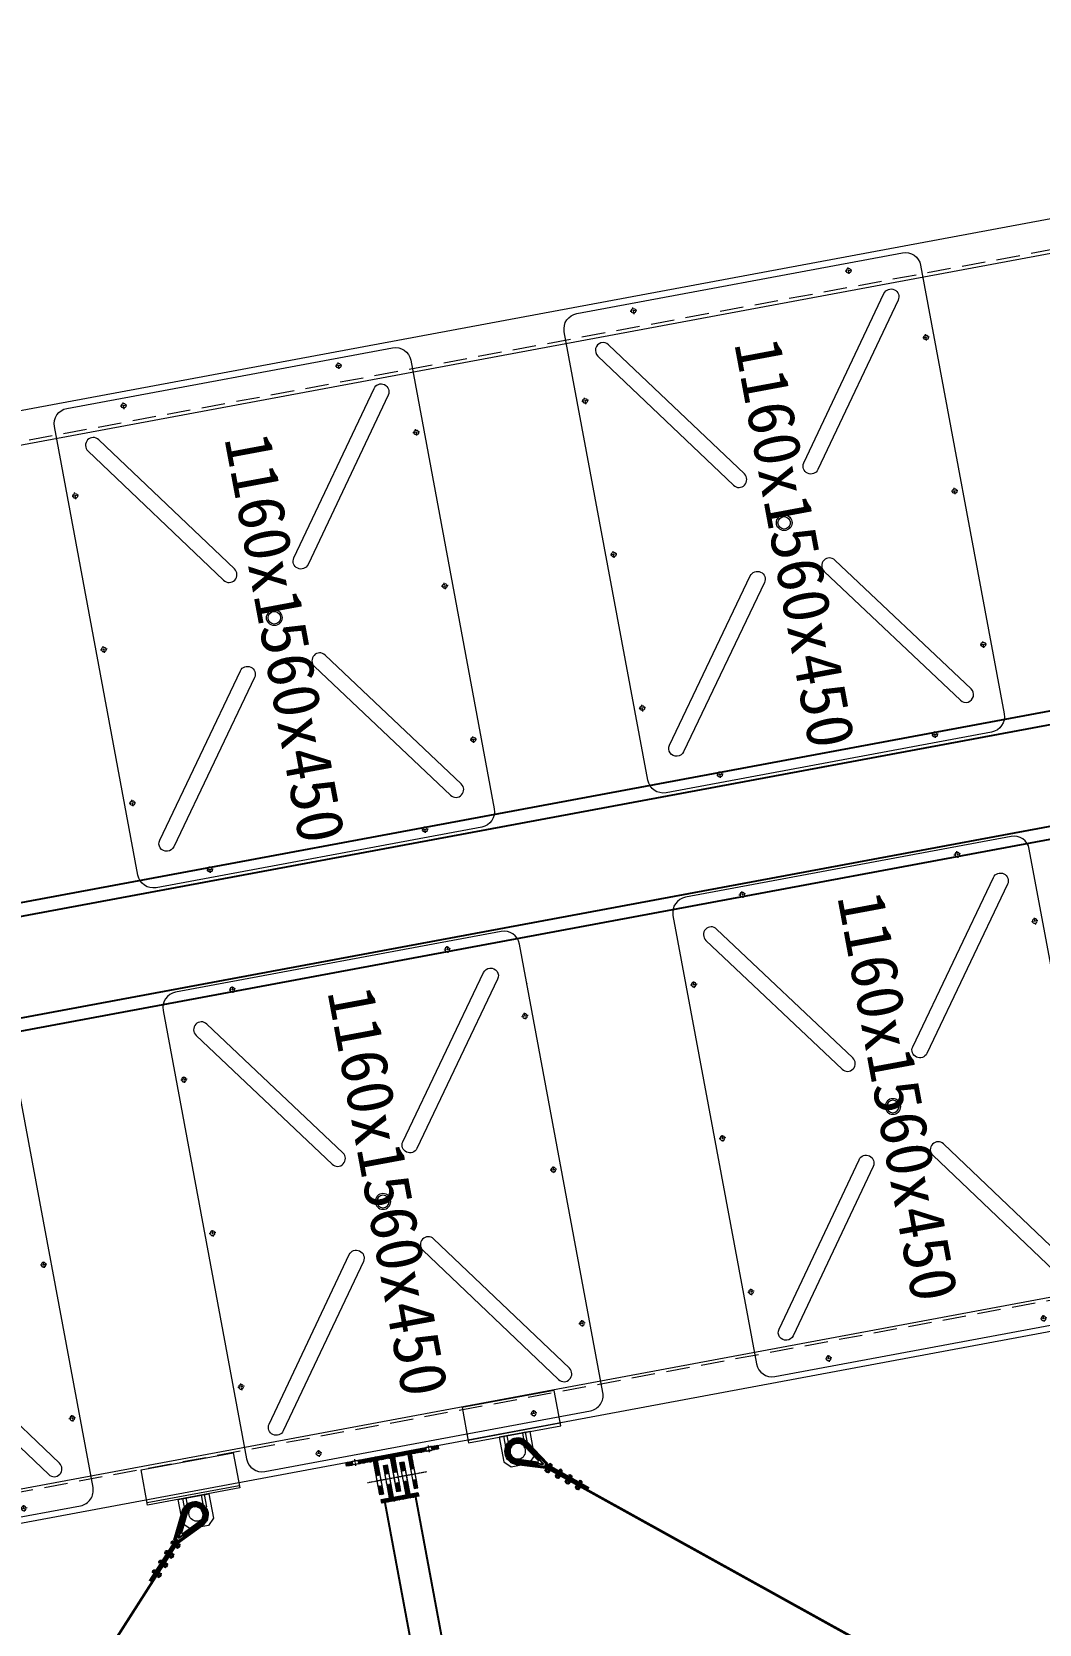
# Model space of a CAD drawing. Header units: millimetres. Extents: x 11827 to 862553, y 15071 to 134256.
# Drawn here: x 545160 to 548384, y 81002 to 86097 of the extents above; entities that cross this region are included whole.
import ezdxf

# ---------------------------------------------------------------- set-up
doc = ezdxf.new("R2010")
doc.units = ezdxf.units.MM
for name, pattern in [('CENTER', [2, 1.25, -0.25, 0.25, -0.25]), ('DASHED2', [9.525, 6.35, -3.175]), ('HIDDEN', [0.375, 0.25, -0.125])]:
    doc.linetypes.add(name, pattern=pattern)
doc.layers.add('HR-dimension', color=9, linetype='Continuous')
doc.layers.add('卡槽', color=242, linetype='Continuous')
for name, color, linetype, lineweight in [('扣板', 7, 'Continuous', 9), ('文字标注', 220, 'Continuous', 18), ('文本', 3, 'Continuous', 13), ('浮箱', 160, 'Continuous', 20), ('结构', 52, 'Continuous', 18), ('虚线', 8, 'Continuous', 0), ('铝主梁', 3, 'Continuous', 9)]:
    doc.layers.add(name, color=color, linetype=linetype, lineweight=lineweight)
doc.styles.add('Arial', font='')
doc.styles.add('HZTXT', font='txtw.shx', dxfattribs={"width": 0.8, "bigfont": 'hztxtw.shx'})
doc.styles.get('Arial').set_extended_font_data('STXihei')
doc.dimstyles.new('DIM-300', dxfattribs={"dimscale": 300, "dimtxt": 3, "dimasz": 1, "dimexe": 1, "dimexo": 1, "dimgap": 1, "dimtad": 1, "dimdec": 0, "dimdsep": 46, "dimtxsty": 'HZTXT', "dimblk": 'ARCHTICK', "dimcen": 0, "dimdle": 1, "dimclrd": 9, "dimclre": 9, "dimclrt": 2, "dimadec": 1, "dimazin": 0, "dimtfac": 1, "dimtdec": 0, "dimtix": 1, "dimtmove": 2, "dimatfit": 3, "dimldrblk": 'ARCHTICK', "dimfxl": 10, "dimtolj": 1, "dimtzin": 0, "dimarcsym": 1})

# ---------------------------------------------------------------- blocks, each defined once
blk = doc.blocks.new('*U570')
at = {"layer": '浮箱', "color": 5, "linetype": 'Continuous'}
for p, q in [((-729.9, 579.9), (730.1, 579.9)), ((-779.9, -530.1), (-779.9, 529.9)), ((780.1, 529.9), (780.1, -530.1)), ((730.1, -580.1), (-729.9, -580.1))]:
    blk.add_line(p, q, dxfattribs=at)
at = {"layer": '浮箱', "color": 1, "linetype": 'CENTER', "ltscale": 9.652}
for p, q in [((-499.9, 565.4), (-499.9, 544.5)), ((0.1, 565.4), (0.1, 544.5)), ((500.1, 565.4), (500.1, 544.5)), ((-489.5, 554.9), (-510.4, 554.9)), ((10.5, 554.9), (-10.4, 554.9)), ((510.5, 554.9), (489.6, 554.9)), ((-754.9, 360.4), (-754.9, 339.5)), ((755.1, 360.4), (755.1, 339.5)), ((-744.5, 349.9), (-765.4, 349.9)), ((765.5, 349.9), (744.6, 349.9)), ((-744.5, -350.1), (-765.4, -350.1)), ((-754.9, -339.6), (-754.9, -360.5)), ((765.5, -350.1), (744.6, -350.1)), ((755.1, -339.6), (755.1, -360.5)), ((-489.5, -555.1), (-510.4, -555.1)), ((-499.9, -544.6), (-499.9, -565.5)), ((10.5, -555.1), (-10.4, -555.1)), ((0.1, -544.6), (0.1, -565.5)), ((510.5, -555.1), (489.6, -555.1)), ((500.1, -544.6), (500.1, -565.5))]:
    blk.add_line(p, q, dxfattribs=at)
at = {"layer": '浮箱', "linetype": 'Continuous'}
for p, q in [((601, 580), (601, 579.9)), ((605.8, 579.9), (605.8, 580)), ((605.9, 579.9), (605.9, 580)), ((606.1, 579.9), (606.1, 580)), ((606.7, 580), (606.7, 579.9)), ((606.7, 580), (606.7, 579.9)), ((607.1, 580), (607.1, 579.9)), ((612.5, 579.9), (612.5, 580.1)), ((-779.9, 412.4), (-780.1, 412.4)), ((-780, 407), (-779.9, 407)), ((-780, 406.6), (-779.9, 406.6)), ((-780, 406.6), (-779.9, 406.6)), ((-779.9, 405.9), (-780, 405.9)), ((-779.9, 405.7), (-780, 405.7)), ((-779.9, 405.7), (-780, 405.7)), ((-780, 400.9), (-779.9, 400.9))]:
    blk.add_line(p, q, dxfattribs=at)
at = {"layer": '浮箱', "color": 5, "linetype": 'Continuous'}
for points in [[(-663, 448.2, -1), (-633.7, 488.7), (-147.4, 137.3, -0.999989), (-176.7, 96.8), (-663, 448.2)], [(661.6, 450.5, 1), (632.2, 490.9), (147.1, 137.8, 0.999989), (176.5, 97.4), (661.6, 450.5)], [(-663, -448.3, 1), (-633.7, -488.8), (-147.4, -137.5, 0.999989), (-176.7, -96.9), (-663, -448.3)], [(661.6, -450.6, -1), (632.2, -491), (147.1, -138, -0.999989), (176.5, -97.5), (661.6, -450.6)]]:
    blk.add_lwpolyline(points, format="xyb", dxfattribs=at)
blk.add_lwpolyline([(14.8, 20.2), (14.8, 20.2)], dxfattribs=at)
at = {"layer": '浮箱', "color": 9, "linetype": 'Continuous'}
for centre in [(-499.9, 554.9), (0.1, 554.9), (500.1, 554.9), (-754.9, 349.9), (755.1, 349.9), (-754.9, -350.1), (755.1, -350.1), (-499.9, -555.1), (0.1, -555.1), (500.1, -555.1)]:
    blk.add_circle(centre, 7.5, dxfattribs=at)
at = {"layer": '浮箱', "color": 5, "linetype": 'Continuous'}
for radius in [25, 20]:
    blk.add_circle((0.1, -0.1), radius, dxfattribs=at)
at = {"layer": '浮箱', "color": 5, "linetype": 'Continuous', "extrusion": (0, 0, -1)}
for centre, start, end in [((729.9, 529.9), 0, 90), ((-730.1, 529.9), 90, 180), ((729.9, -530.1), 270, 0), ((-730.1, -530.1), 180, 270)]:
    blk.add_arc(centre, 50, start, end, dxfattribs=at)
blk = doc.blocks.new('*U574')
at = {"color": 0, "linetype": 'ByBlock', "lineweight": -2, "transparency": 16777216}
blk.add_blockref('*U570', (0, 0), dxfattribs=at)
blk = doc.blocks.new('*U556')
at = {"layer": '浮箱', "color": 5, "linetype": 'Continuous'}
for p, q in [((-729.9, 579.9), (730.1, 579.9)), ((-779.9, -530.1), (-779.9, 529.9)), ((780.1, 529.9), (780.1, -530.1)), ((730.1, -580.1), (-729.9, -580.1))]:
    blk.add_line(p, q, dxfattribs=at)
at = {"layer": '浮箱', "color": 1, "linetype": 'CENTER', "ltscale": 9.652}
for p, q in [((-499.9, 565.4), (-499.9, 544.5)), ((0.1, 565.4), (0.1, 544.5)), ((500.1, 565.4), (500.1, 544.5)), ((-489.5, 554.9), (-510.4, 554.9)), ((10.5, 554.9), (-10.4, 554.9)), ((510.5, 554.9), (489.6, 554.9)), ((-754.9, 360.4), (-754.9, 339.5)), ((755.1, 360.4), (755.1, 339.5)), ((-744.5, 349.9), (-765.4, 349.9)), ((765.5, 349.9), (744.6, 349.9)), ((-744.5, -350.1), (-765.4, -350.1)), ((-754.9, -339.6), (-754.9, -360.5)), ((765.5, -350.1), (744.6, -350.1)), ((755.1, -339.6), (755.1, -360.5)), ((-489.5, -555.1), (-510.4, -555.1)), ((-499.9, -544.6), (-499.9, -565.5)), ((10.5, -555.1), (-10.4, -555.1)), ((0.1, -544.6), (0.1, -565.5)), ((510.5, -555.1), (489.6, -555.1)), ((500.1, -544.6), (500.1, -565.5))]:
    blk.add_line(p, q, dxfattribs=at)
at = {"layer": '浮箱', "linetype": 'Continuous'}
for p, q in [((601, 580), (601, 579.9)), ((605.8, 579.9), (605.8, 580)), ((605.9, 579.9), (605.9, 580)), ((606.1, 579.9), (606.1, 580)), ((606.7, 580), (606.7, 579.9)), ((606.7, 580), (606.7, 579.9)), ((607.1, 580), (607.1, 579.9)), ((612.5, 579.9), (612.5, 580.1)), ((-779.9, 412.4), (-780.1, 412.4)), ((-780, 407), (-779.9, 407)), ((-780, 406.6), (-779.9, 406.6)), ((-780, 406.6), (-779.9, 406.6)), ((-779.9, 405.9), (-780, 405.9)), ((-779.9, 405.7), (-780, 405.7)), ((-779.9, 405.7), (-780, 405.7)), ((-780, 400.9), (-779.9, 400.9))]:
    blk.add_line(p, q, dxfattribs=at)
at = {"layer": '浮箱', "color": 5, "linetype": 'Continuous'}
for points in [[(-663, 448.2, -1), (-633.7, 488.7), (-147.4, 137.3, -0.999989), (-176.7, 96.8), (-663, 448.2)], [(661.6, 450.5, 1), (632.2, 490.9), (147.1, 137.8, 0.999989), (176.5, 97.4), (661.6, 450.5)], [(-663, -448.3, 1), (-633.7, -488.8), (-147.4, -137.5, 0.999989), (-176.7, -96.9), (-663, -448.3)], [(661.6, -450.6, -1), (632.2, -491), (147.1, -138, -0.999989), (176.5, -97.5), (661.6, -450.6)]]:
    blk.add_lwpolyline(points, format="xyb", dxfattribs=at)
blk.add_lwpolyline([(14.8, 20.2), (14.8, 20.2)], dxfattribs=at)
at = {"layer": '浮箱', "color": 9, "linetype": 'Continuous'}
for centre in [(-499.9, 554.9), (0.1, 554.9), (500.1, 554.9), (-754.9, 349.9), (755.1, 349.9), (-754.9, -350.1), (755.1, -350.1), (-499.9, -555.1), (0.1, -555.1), (500.1, -555.1)]:
    blk.add_circle(centre, 7.5, dxfattribs=at)
at = {"layer": '浮箱', "color": 5, "linetype": 'Continuous'}
for radius in [25, 20]:
    blk.add_circle((0.1, -0.1), radius, dxfattribs=at)
at = {"layer": '浮箱', "color": 5, "linetype": 'Continuous', "extrusion": (0, 0, -1)}
for centre, start, end in [((729.9, 529.9), 0, 90), ((-730.1, 529.9), 90, 180), ((729.9, -530.1), 270, 0), ((-730.1, -530.1), 180, 270)]:
    blk.add_arc(centre, 50, start, end, dxfattribs=at)
blk = doc.blocks.new('*U561')
at = {"color": 0, "linetype": 'ByBlock', "lineweight": -2, "transparency": 16777216}
blk.add_blockref('*U556', (0, 0), dxfattribs=at)
blk = doc.blocks.new('*U560')
at = {"layer": '浮箱', "color": 5, "linetype": 'Continuous'}
for p, q in [((-729.9, 579.9), (730.1, 579.9)), ((-779.9, -530.1), (-779.9, 529.9)), ((780.1, 529.9), (780.1, -530.1)), ((730.1, -580.1), (-729.9, -580.1))]:
    blk.add_line(p, q, dxfattribs=at)
at = {"layer": '浮箱', "color": 1, "linetype": 'CENTER', "ltscale": 9.652}
for p, q in [((-499.9, 565.4), (-499.9, 544.5)), ((0.1, 565.4), (0.1, 544.5)), ((500.1, 565.4), (500.1, 544.5)), ((-489.5, 554.9), (-510.4, 554.9)), ((10.5, 554.9), (-10.4, 554.9)), ((510.5, 554.9), (489.6, 554.9)), ((-754.9, 360.4), (-754.9, 339.5)), ((755.1, 360.4), (755.1, 339.5)), ((-744.5, 349.9), (-765.4, 349.9)), ((765.5, 349.9), (744.6, 349.9)), ((-744.5, -350.1), (-765.4, -350.1)), ((-754.9, -339.6), (-754.9, -360.5)), ((765.5, -350.1), (744.6, -350.1)), ((755.1, -339.6), (755.1, -360.5)), ((-489.5, -555.1), (-510.4, -555.1)), ((-499.9, -544.6), (-499.9, -565.5)), ((10.5, -555.1), (-10.4, -555.1)), ((0.1, -544.6), (0.1, -565.5)), ((510.5, -555.1), (489.6, -555.1)), ((500.1, -544.6), (500.1, -565.5))]:
    blk.add_line(p, q, dxfattribs=at)
at = {"layer": '浮箱', "linetype": 'Continuous'}
for p, q in [((601, 580), (601, 579.9)), ((605.8, 579.9), (605.8, 580)), ((605.9, 579.9), (605.9, 580)), ((606.1, 579.9), (606.1, 580)), ((606.7, 580), (606.7, 579.9)), ((606.7, 580), (606.7, 579.9)), ((607.1, 580), (607.1, 579.9)), ((612.5, 579.9), (612.5, 580.1)), ((-779.9, 412.4), (-780.1, 412.4)), ((-780, 407), (-779.9, 407)), ((-780, 406.6), (-779.9, 406.6)), ((-780, 406.6), (-779.9, 406.6)), ((-779.9, 405.9), (-780, 405.9)), ((-779.9, 405.7), (-780, 405.7)), ((-779.9, 405.7), (-780, 405.7)), ((-780, 400.9), (-779.9, 400.9))]:
    blk.add_line(p, q, dxfattribs=at)
at = {"layer": '浮箱', "color": 5, "linetype": 'Continuous'}
for points in [[(-663, 448.2, -1), (-633.7, 488.7), (-147.4, 137.3, -0.999989), (-176.7, 96.8), (-663, 448.2)], [(661.6, 450.5, 1), (632.2, 490.9), (147.1, 137.8, 0.999989), (176.5, 97.4), (661.6, 450.5)], [(-663, -448.3, 1), (-633.7, -488.8), (-147.4, -137.5, 0.999989), (-176.7, -96.9), (-663, -448.3)], [(661.6, -450.6, -1), (632.2, -491), (147.1, -138, -0.999989), (176.5, -97.5), (661.6, -450.6)]]:
    blk.add_lwpolyline(points, format="xyb", dxfattribs=at)
blk.add_lwpolyline([(14.8, 20.2), (14.8, 20.2)], dxfattribs=at)
at = {"layer": '浮箱', "color": 9, "linetype": 'Continuous'}
for centre in [(-499.9, 554.9), (0.1, 554.9), (500.1, 554.9), (-754.9, 349.9), (755.1, 349.9), (-754.9, -350.1), (755.1, -350.1), (-499.9, -555.1), (0.1, -555.1), (500.1, -555.1)]:
    blk.add_circle(centre, 7.5, dxfattribs=at)
at = {"layer": '浮箱', "color": 5, "linetype": 'Continuous'}
for radius in [25, 20]:
    blk.add_circle((0.1, -0.1), radius, dxfattribs=at)
at = {"layer": '浮箱', "color": 5, "linetype": 'Continuous', "extrusion": (0, 0, -1)}
for centre, start, end in [((729.9, 529.9), 0, 90), ((-730.1, 529.9), 90, 180), ((729.9, -530.1), 270, 0), ((-730.1, -530.1), 180, 270)]:
    blk.add_arc(centre, 50, start, end, dxfattribs=at)
blk = doc.blocks.new('*U559')
at = {"color": 0, "linetype": 'ByBlock', "lineweight": -2, "transparency": 16777216}
blk.add_blockref('*U560', (0, 0), dxfattribs=at)
blk = doc.blocks.new('*U563')
at = {"layer": '浮箱', "color": 5, "linetype": 'Continuous'}
for p, q in [((-729.9, 579.9), (730.1, 579.9)), ((-779.9, -530.1), (-779.9, 529.9)), ((780.1, 529.9), (780.1, -530.1)), ((730.1, -580.1), (-729.9, -580.1))]:
    blk.add_line(p, q, dxfattribs=at)
at = {"layer": '浮箱', "color": 1, "linetype": 'CENTER', "ltscale": 9.652}
for p, q in [((-499.9, 565.4), (-499.9, 544.5)), ((0.1, 565.4), (0.1, 544.5)), ((500.1, 565.4), (500.1, 544.5)), ((-489.5, 554.9), (-510.4, 554.9)), ((10.5, 554.9), (-10.4, 554.9)), ((510.5, 554.9), (489.6, 554.9)), ((-754.9, 360.4), (-754.9, 339.5)), ((755.1, 360.4), (755.1, 339.5)), ((-744.5, 349.9), (-765.4, 349.9)), ((765.5, 349.9), (744.6, 349.9)), ((-744.5, -350.1), (-765.4, -350.1)), ((-754.9, -339.6), (-754.9, -360.5)), ((765.5, -350.1), (744.6, -350.1)), ((755.1, -339.6), (755.1, -360.5)), ((-489.5, -555.1), (-510.4, -555.1)), ((-499.9, -544.6), (-499.9, -565.5)), ((10.5, -555.1), (-10.4, -555.1)), ((0.1, -544.6), (0.1, -565.5)), ((510.5, -555.1), (489.6, -555.1)), ((500.1, -544.6), (500.1, -565.5))]:
    blk.add_line(p, q, dxfattribs=at)
at = {"layer": '浮箱', "linetype": 'Continuous'}
for p, q in [((601, 580), (601, 579.9)), ((605.8, 579.9), (605.8, 580)), ((605.9, 579.9), (605.9, 580)), ((606.1, 579.9), (606.1, 580)), ((606.7, 580), (606.7, 579.9)), ((606.7, 580), (606.7, 579.9)), ((607.1, 580), (607.1, 579.9)), ((612.5, 579.9), (612.5, 580.1)), ((-779.9, 412.4), (-780.1, 412.4)), ((-780, 407), (-779.9, 407)), ((-780, 406.6), (-779.9, 406.6)), ((-780, 406.6), (-779.9, 406.6)), ((-779.9, 405.9), (-780, 405.9)), ((-779.9, 405.7), (-780, 405.7)), ((-779.9, 405.7), (-780, 405.7)), ((-780, 400.9), (-779.9, 400.9))]:
    blk.add_line(p, q, dxfattribs=at)
at = {"layer": '浮箱', "color": 5, "linetype": 'Continuous'}
for points in [[(-663, 448.2, -1), (-633.7, 488.7), (-147.4, 137.3, -0.999989), (-176.7, 96.8), (-663, 448.2)], [(661.6, 450.5, 1), (632.2, 490.9), (147.1, 137.8, 0.999989), (176.5, 97.4), (661.6, 450.5)], [(-663, -448.3, 1), (-633.7, -488.8), (-147.4, -137.5, 0.999989), (-176.7, -96.9), (-663, -448.3)], [(661.6, -450.6, -1), (632.2, -491), (147.1, -138, -0.999989), (176.5, -97.5), (661.6, -450.6)]]:
    blk.add_lwpolyline(points, format="xyb", dxfattribs=at)
blk.add_lwpolyline([(14.8, 20.2), (14.8, 20.2)], dxfattribs=at)
at = {"layer": '浮箱', "color": 9, "linetype": 'Continuous'}
for centre in [(-499.9, 554.9), (0.1, 554.9), (500.1, 554.9), (-754.9, 349.9), (755.1, 349.9), (-754.9, -350.1), (755.1, -350.1), (-499.9, -555.1), (0.1, -555.1), (500.1, -555.1)]:
    blk.add_circle(centre, 7.5, dxfattribs=at)
at = {"layer": '浮箱', "color": 5, "linetype": 'Continuous'}
for radius in [25, 20]:
    blk.add_circle((0.1, -0.1), radius, dxfattribs=at)
at = {"layer": '浮箱', "color": 5, "linetype": 'Continuous', "extrusion": (0, 0, -1)}
for centre, start, end in [((729.9, 529.9), 0, 90), ((-730.1, 529.9), 90, 180), ((729.9, -530.1), 270, 0), ((-730.1, -530.1), 180, 270)]:
    blk.add_arc(centre, 50, start, end, dxfattribs=at)
blk = doc.blocks.new('*U562')
at = {"color": 0, "linetype": 'ByBlock', "lineweight": -2, "transparency": 16777216}
blk.add_blockref('*U563', (0, 0), dxfattribs=at)
blk = doc.blocks.new('*U558')
at = {"layer": '浮箱', "color": 5, "linetype": 'Continuous'}
for p, q in [((-729.9, 579.9), (730.1, 579.9)), ((-779.9, -530.1), (-779.9, 529.9)), ((780.1, 529.9), (780.1, -530.1)), ((730.1, -580.1), (-729.9, -580.1))]:
    blk.add_line(p, q, dxfattribs=at)
at = {"layer": '浮箱', "color": 1, "linetype": 'CENTER', "ltscale": 9.652}
for p, q in [((-499.9, 565.4), (-499.9, 544.5)), ((0.1, 565.4), (0.1, 544.5)), ((500.1, 565.4), (500.1, 544.5)), ((-489.5, 554.9), (-510.4, 554.9)), ((10.5, 554.9), (-10.4, 554.9)), ((510.5, 554.9), (489.6, 554.9)), ((-754.9, 360.4), (-754.9, 339.5)), ((755.1, 360.4), (755.1, 339.5)), ((-744.5, 349.9), (-765.4, 349.9)), ((765.5, 349.9), (744.6, 349.9)), ((-744.5, -350.1), (-765.4, -350.1)), ((-754.9, -339.6), (-754.9, -360.5)), ((765.5, -350.1), (744.6, -350.1)), ((755.1, -339.6), (755.1, -360.5)), ((-489.5, -555.1), (-510.4, -555.1)), ((-499.9, -544.6), (-499.9, -565.5)), ((10.5, -555.1), (-10.4, -555.1)), ((0.1, -544.6), (0.1, -565.5)), ((510.5, -555.1), (489.6, -555.1)), ((500.1, -544.6), (500.1, -565.5))]:
    blk.add_line(p, q, dxfattribs=at)
at = {"layer": '浮箱', "linetype": 'Continuous'}
for p, q in [((601, 580), (601, 579.9)), ((605.8, 579.9), (605.8, 580)), ((605.9, 579.9), (605.9, 580)), ((606.1, 579.9), (606.1, 580)), ((606.7, 580), (606.7, 579.9)), ((606.7, 580), (606.7, 579.9)), ((607.1, 580), (607.1, 579.9)), ((612.5, 579.9), (612.5, 580.1)), ((-779.9, 412.4), (-780.1, 412.4)), ((-780, 407), (-779.9, 407)), ((-780, 406.6), (-779.9, 406.6)), ((-780, 406.6), (-779.9, 406.6)), ((-779.9, 405.9), (-780, 405.9)), ((-779.9, 405.7), (-780, 405.7)), ((-779.9, 405.7), (-780, 405.7)), ((-780, 400.9), (-779.9, 400.9))]:
    blk.add_line(p, q, dxfattribs=at)
at = {"layer": '浮箱', "color": 5, "linetype": 'Continuous'}
for points in [[(-663, 448.2, -1), (-633.7, 488.7), (-147.4, 137.3, -0.999989), (-176.7, 96.8), (-663, 448.2)], [(661.6, 450.5, 1), (632.2, 490.9), (147.1, 137.8, 0.999989), (176.5, 97.4), (661.6, 450.5)], [(-663, -448.3, 1), (-633.7, -488.8), (-147.4, -137.5, 0.999989), (-176.7, -96.9), (-663, -448.3)], [(661.6, -450.6, -1), (632.2, -491), (147.1, -138, -0.999989), (176.5, -97.5), (661.6, -450.6)]]:
    blk.add_lwpolyline(points, format="xyb", dxfattribs=at)
blk.add_lwpolyline([(14.8, 20.2), (14.8, 20.2)], dxfattribs=at)
at = {"layer": '浮箱', "color": 9, "linetype": 'Continuous'}
for centre in [(-499.9, 554.9), (0.1, 554.9), (500.1, 554.9), (-754.9, 349.9), (755.1, 349.9), (-754.9, -350.1), (755.1, -350.1), (-499.9, -555.1), (0.1, -555.1), (500.1, -555.1)]:
    blk.add_circle(centre, 7.5, dxfattribs=at)
at = {"layer": '浮箱', "color": 5, "linetype": 'Continuous'}
for radius in [25, 20]:
    blk.add_circle((0.1, -0.1), radius, dxfattribs=at)
at = {"layer": '浮箱', "color": 5, "linetype": 'Continuous', "extrusion": (0, 0, -1)}
for centre, start, end in [((729.9, 529.9), 0, 90), ((-730.1, 529.9), 90, 180), ((729.9, -530.1), 270, 0), ((-730.1, -530.1), 180, 270)]:
    blk.add_arc(centre, 50, start, end, dxfattribs=at)
blk = doc.blocks.new('*U557')
at = {"color": 0, "linetype": 'ByBlock', "lineweight": -2, "transparency": 16777216}
blk.add_blockref('*U558', (0, 0), dxfattribs=at)
blk = doc.blocks.new('_ArchTick')
at = {"color": 0, "linetype": 'ByBlock', "lineweight": 100, "const_width": 0.15}
blk.add_lwpolyline([(-0.5, -0.5), (0.5, 0.5)], dxfattribs=at)
blk = doc.blocks.new('*D710')
at = {"color": 9, "lineweight": -2, "transparency": 16777216}
for p, q in [((551573.3, 86391.3), (551089.6, 88988.6)), ((551439.5, 88748.6), (542436.3, 87071.8)), ((543160, 84824.4), (542676.3, 87421.7))]:
    blk.add_line(p, q, dxfattribs=at)
at = {"layer": 'Defpoints', "color": 0, "transparency": 16777216}
for p in [(542731.2, 87126.8), (551628.3, 86096.4, 29521), (543214.9, 84529.5, 29521)]:
    blk.add_point(p, dxfattribs=at)
at = {"color": 9, "lineweight": -2, "transparency": 16777216, "xscale": 300, "yscale": 300, "zscale": 300}
for p, rotation in [((551144.6, 88693.6), 10.54977161951369), ((542731.2, 87126.8), 190.5497716195137)]:
    blk.add_blockref('_ArchTick', p, dxfattribs=dict(at, rotation=rotation))
at = {"color": 2, "transparency": 16777216, "insert": (546800.6, 88647.5), "char_height": 900, "attachment_point": 5, "rotation": 10.5498, "style": 'HZTXT'}
blk.add_mtext('\\A1;8558', dxfattribs=at)
blk = doc.blocks.new('*U1428')
at = {"layer": '结构'}
h = blk.add_hatch(dxfattribs=at)
h.set_pattern_fill('ANSI36', color=252, angle=-82.6958)
h.set_pattern_definition([(322.3042363, (-182477.9547, -50528.7565), (6.337899573, -0.8851938), [7.9375, -1.5875, 0, -1.5875])])
h.paths.add_polyline_path([(-128.7, 51.2), (-149.5, 48.6), (-148, 36.7), (-127.1, 39.3)])
h.paths.add_polyline_path([(109.2, 81.7), (-110.7, 53.5), (-109.2, 41.6), (110.7, 69.8)])
h.paths.add_polyline_path([(148, 86.7), (127.1, 84), (128.7, 72.1), (149.5, 74.8)])
h.paths.add_polyline_path([(62.3, 63.6), (50.4, 62.1), (56.3, 15.5), (68.2, 17)])
h.paths.add_polyline_path([(72.8, -18.7), (60.9, -20.2), (64.3, -47), (76.2, -45.5)])
h.paths.add_polyline_path([(6.7, 56.5), (-5.2, 55), (0.8, 8.3), (12.7, 9.9)])
h.paths.add_polyline_path([(17.3, -25.8), (5.4, -27.4), (8.8, -54.1), (20.7, -52.6)])
h.paths.add_polyline_path([(-48.8, 49.4), (-60.7, 47.8), (-54.8, 1.2), (-42.9, 2.7)])
h.paths.add_polyline_path([(-38.3, -33), (-50.2, -34.5), (-46.7, -61.3), (-34.8, -59.7)])
h = blk.add_hatch(dxfattribs=at)
h.set_pattern_fill('ANSI36', color=252, angle=-82.6958)
h.set_pattern_definition([(322.3042363, (-55311.4466, 178520.0052), (6.337899573, -0.8851938), [7.9375, -1.5875, 0, -1.5875])])
h.paths.add_polyline_path([(39.1, 13.3), (35.7, 40), (23.8, 38.5), (27.2, 11.7)])
h.paths.add_polyline_path([(49.1, -64.1), (43.7, -22.4), (31.8, -24), (37.2, -65.6)])
h.paths.add_polyline_path([(77.4, -72.6), (75.8, -60.7), (-43.2, -75.9), (-41.7, -87.8)])
h.paths.add_polyline_path([(-4.5, -71), (-9.8, -29.3), (-21.7, -30.8), (-16.4, -72.5)])
h.paths.add_polyline_path([(-14.4, 6.4), (-17.9, 33.2), (-29.8, 31.6), (-26.3, 4.9)])
at = {"layer": '文字标注', "color": 1, "linetype": 'CENTER', "ltscale": 2}
for points in [[(-128.7, 51.2), (-110.7, 53.5), (-109.2, 41.6), (-127.1, 39.3)], [(127.1, 84), (109.2, 81.7), (110.7, 69.8), (128.7, 72.1)], [(-38.3, -33), (-50.2, -34.5), (-54.8, 1.2), (-42.9, 2.7)], [(-9.8, -29.3), (-21.7, -30.8), (-26.3, 4.9), (-14.4, 6.4)], [(17.3, -25.8), (5.4, -27.4), (0.8, 8.3), (12.7, 9.9)], [(43.7, -22.4), (31.8, -24), (27.2, 11.7), (39.1, 13.3)], [(60.9, -20.2), (72.8, -18.7), (68.2, 17), (56.3, 15.5)]]:
    blk.add_lwpolyline(points, close=True, dxfattribs=at)
for points in [[(-117.5, 35.5), (-119.1, 47.4), (-120.3, 57.3)], [(120.3, 66), (118.8, 77.9), (117.5, 87.8)], [(106.4, 3.7), (-83.7, -20.6)], [(74.4, -0.4), (-56.3, -17.1)]]:
    blk.add_lwpolyline(points, dxfattribs=at)
at = {"layer": '结构'}
for points in [[(-149.5, 48.6), (148, 86.7), (149.5, 74.8), (-148, 36.7), (-149.5, 48.6)], [(6.7, 56.5), (20.7, -52.6), (8.8, -54.1), (-5.2, 55), (6.7, 56.5)], [(50.4, 62.1), (64.3, -47), (76.2, -45.5), (62.3, 63.6), (50.4, 62.1)], [(-48.8, 49.4), (-34.8, -59.7), (-46.7, -61.3), (-60.7, 47.8), (-48.8, 49.4)], [(-17.9, 33.2), (-4.5, -71), (-16.4, -72.5), (-29.8, 31.6), (-17.9, 33.2)], [(35.7, 40), (49.1, -64.1), (37.2, -65.6), (23.8, 38.5), (35.7, 40)]]:
    blk.add_lwpolyline(points, dxfattribs=at)
blk.add_lwpolyline([(-43.2, -75.9), (75.8, -60.7), (77.4, -72.6), (-41.7, -87.8)], close=True, dxfattribs=at)
blk = doc.blocks.new('*U1425')
at = {"color": 0, "linetype": 'ByBlock', "lineweight": -2, "transparency": 16777216}
blk.add_blockref('*U1428', (0, 0), dxfattribs=at)
blk = doc.blocks.new('*U1404')
for points in [[(-42.5, 4000), (-42.5, -4000)], [(57.5, 4000), (57.5, -4000)]]:
    blk.add_lwpolyline(points)
at = {"rotation": 352.6957637374326}
blk.add_blockref('*U1425', (0, 4081.8), dxfattribs=at)
blk = doc.blocks.new('*U1405')
at = {"color": 0, "linetype": 'ByBlock', "lineweight": -2, "transparency": 16777216}
blk.add_blockref('*U1404', (0, 0), dxfattribs=at)
blk = doc.blocks.new('*U1397')
at = {"color": 7, "linetype": 'Continuous', "lineweight": 15}
for p, q in [((-8.6, 9.4), (-10.4, 8.4)), ((-10.4, 8.4), (-10.4, 1)), ((-10.4, 1), (-8.6, 0)), ((-8.6, 9.4), (8.6, 9.4)), ((-8.6, 0), (8.6, 0)), ((-5.2, 8.4), (-5.2, 1)), ((5.2, 8.4), (5.2, 1)), ((10.4, 8.4), (8.6, 9.4)), ((8.6, 0), (10.4, 1)), ((10.4, 8.4), (10.4, 1))]:
    blk.add_line(p, q, dxfattribs=at)
for centre, start, end in [((0, -8), 72.42328, 107.57672), ((0, 17.5), 252.42328, 287.57672)]:
    blk.add_arc(centre, 17.2, start, end, dxfattribs=at)
for points, knots in [([(-10.4, 8.4), (-9.9, 8.6), (-9.3, 9), (-8.3, 9.2), (-7.4, 9.2), (-6.4, 9), (-5.6, 8.6), (-5.2, 8.4)], [0, 0, 0, 0, 0.264534, 0.399289, 0.53507, 0.765405, 1, 1, 1, 1]), ([(-5.2, 1), (-5.6, 0.8), (-6.3, 0.5), (-7.3, 0.3), (-8.1, 0.2), (-9.2, 0.4), (-10, 0.8), (-10.4, 1)], [0, 0, 0, 0, 0.264534, 0.399289, 0.53507, 0.765405, 1, 1, 1, 1]), ([(5.2, 8.4), (5.6, 8.6), (6.3, 9), (7.3, 9.2), (8.1, 9.2), (9.2, 9), (10, 8.6), (10.4, 8.4)], [0, 0, 0, 0, 0.264536, 0.399814, 0.535067, 0.765403, 1, 1, 1, 1]), ([(10.4, 1), (9.9, 0.8), (9.3, 0.5), (8.3, 0.3), (7.4, 0.2), (6.4, 0.4), (5.6, 0.8), (5.2, 1)], [0, 0, 0, 0, 0.264536, 0.399814, 0.535067, 0.765403, 1, 1, 1, 1])]:
    blk.add_open_spline(points, degree=3, knots=knots, dxfattribs=at)
blk = doc.blocks.new('A$C72EA2C7E')
blk.add_line((-7.6, -5.6), (7.6, -5.6))
at = {"color": 7, "linetype": 'Continuous', "lineweight": 15}
for p, q in [((-4.6, -40.5), (-4.6, -5.6)), ((-3.8, -41.3), (-4.6, -40.5)), ((5.4, -40.5), (-4.6, -40.5)), ((-3.8, -41.3), (4.6, -41.3)), ((5.4, -40.5), (4.6, -41.3)), ((5.4, -5.6), (5.4, -40.5))]:
    blk.add_line(p, q, dxfattribs=at)
at = {"color": 7, "linetype": 'Continuous', "lineweight": 0}
for p, q in [((-3.8, -41.3), (-3.8, -5.6)), ((4.6, -41.3), (4.6, -5.6))]:
    blk.add_line(p, q, dxfattribs=at)
blk.add_arc((0, -8), 8, 17.48617, 162.51383)
at = {"extrusion": (0, 0, -1), "xscale": 0.9999974999999999, "yscale": 0.9999974999999999, "zscale": -0.9999974999999999}
blk.add_blockref('*U1397', (-0.4, -39.1), dxfattribs=at)
blk = doc.blocks.new('A$C9fee1c81')
h = blk.add_hatch(color=1)
h.dxf.hatch_style = 1
h.paths.add_polyline_path([(-5928.8, 1836.7), (-6019.6, 1809.5, -1.447528), (-6016.2, 1886.7), (-5928.1, 1851.7)])
h.paths.add_polyline_path([(-5942.3, 1844.3), (-5942.3, 1845.3), (-5958.1, 1851.6), (-5956.7, 1854.8), (-6019.1, 1879.6, 1.452111), (-6021.9, 1816.9), (-5957.5, 1836.1), (-5958.6, 1839.5)], flags=16)
h = blk.add_hatch()
h.set_pattern_fill('ANSI38', color=253, scale=0.7, angle=-2.5)
h.set_pattern_definition([(42.5, (-384069.4044, 295980.6416), (-1.501499236, 1.638598881), []), (132.5, (-384069.4044, 295980.6416), (-4.641597354, 1.775698526), [5.55625, -3.33375])])
h.paths.add_polyline_path([(-5959.6, 1842.5), (-5957.5, 1836.1), (-6021.9, 1816.9, -1.452111), (-6019.1, 1879.6), (-5956.7, 1854.8), (-5958.1, 1851.6), (-5959.4, 1848.6), (-6021.8, 1873.4, 1.452111), (-6024, 1823.2)])
at = {"color": 1, "linetype": 'DASHED2'}
blk.add_line((-6066.8, 1863.3), (-6067.6, 1845.1), dxfattribs=at)
blk.add_line((-5933.5, 1849.3), (-5928.8, 1841.1))
at = {"color": 1}
for points in [[(-5928.8, 1836.7), (-6019.6, 1809.5, -1.447528), (-6016.2, 1886.7), (-5928.1, 1851.7)], [(-5958.1, 1851.6), (-5942.3, 1845.3), (-5942.3, 1844.3), (-5958.6, 1839.5), (-5957.5, 1836.1), (-6021.9, 1816.9, -1.452111), (-6019.1, 1879.6), (-5956.7, 1854.8)]]:
    blk.add_lwpolyline(points, format="xyb", close=True, dxfattribs=at)
for points in [[(-5928.8, 1841.1), (-6020.8, 1813.5, -1.449849), (-6017.8, 1882.8), (-5933.5, 1849.3)], [(-5957.5, 1836.1), (-6021.9, 1816.9, -1.452111), (-6019.1, 1879.6), (-5956.7, 1854.8)], [(-5957.5, 1836.1), (-6021.9, 1816.9, -1.452111), (-6019.1, 1879.6), (-5956.7, 1854.8)]]:
    blk.add_lwpolyline(points, format="xyb")
blk.add_lwpolyline([(-5959.4, 1848.6), (-6021.8, 1873.4, 1.452111), (-6024, 1823.2), (-5959.6, 1842.5), (-5957.5, 1836.1), (-6021.9, 1816.9, -1.452111), (-6019.1, 1879.6), (-5956.7, 1854.8)], format="xyb", close=True)
at = {"color": 252}
blk.add_lwpolyline([(-5959.4, 1848.6), (-6021.8, 1873.4, 1.452111), (-6024, 1823.2), (-5959.6, 1842.5), (-5957.5, 1836.1), (-6021.9, 1816.9, -1.452111), (-6019.1, 1879.6), (-5956.7, 1854.8)], format="xyb", close=True, dxfattribs=at)
at = {"color": 1, "const_width": 8.4}
for points in [[(-5936.6, 1841.4), (-5775.8, 1841.1)], [(-5935.2, 1849.4), (7780.1, 1849.6)]]:
    blk.add_lwpolyline(points, dxfattribs=at)
at = {"xscale": -0.7, "yscale": 0.7, "zscale": 0.7, "rotation": 179.9396936740553}
for p in [(-5919.8, 1833), (-5882.5, 1832.9), (-5846.4, 1832.9), (-5809.1, 1832.8)]:
    blk.add_blockref('A$C72EA2C7E', p, dxfattribs=at)
blk = doc.blocks.new('支座')
at = {"layer": '扣板', "color": 7}
blk.add_line((13511.5, 4747, 0), (13511.5, 5047, 0), dxfattribs=at)
at = {"layer": '扣板', "color": 7, "elevation": 0}
for points in [[(13405, 4747), (13405, 5047), (13519.5, 5047), (13519.5, 4747)], [(13599.5, 4947), (13619.5, 4927), (13619.5, 4867), (13599.5, 4847), (13519.5, 4847), (13519.5, 4947)], [(13559.5, 4932), (13519.5, 4932), (13519.5, 4922), (13559.5, 4922)], [(13559.5, 4862), (13519.5, 4862), (13519.5, 4872), (13559.5, 4872)]]:
    blk.add_lwpolyline(points, close=True, dxfattribs=at)
at = {"layer": '扣板', "color": 7}
blk.add_circle((13574.5, 4897, 0), 25, dxfattribs=at)

msp = doc.modelspace()

# ---------------------------------------------------------------- hatches: boundary and pattern name
h = msp.add_hatch(color=1)
h.dxf.hatch_style = 1
h.paths.add_polyline_path([(546811.73, 81515.41), (546745.91, 81583.58, 1.4475279), (546711.03, 81514.65), (546804.94, 81502)])
h.paths.add_polyline_path([(546796.17, 81515.4), (546795.74, 81514.54), (546778.91, 81516.81), (546778.54, 81513.32), (546711.95, 81522.3, -1.4521112), (546740.3, 81578.32), (546786.97, 81529.97), (546784.38, 81527.62)], flags=16)
h = msp.add_hatch()
h.set_pattern_fill('ANSI38', color=253, scale=0.7, angle=-211.80596)
h.set_pattern_definition([(193.19403514, (334490.674, -226377.433), (0.507284543, -2.163831935), []), (283.19403514, (334490.674, -226377.433), (3.17840102, -3.820379327), [5.55625, -3.33375])])
h.paths.add_polyline_path([(546782, 81525.45), (546786.97, 81529.97), (546740.3, 81578.32, 1.4521112), (546711.95, 81522.3), (546778.54, 81513.32), (546778.91, 81516.81), (546779.24, 81520.01), (546712.65, 81528.98, -1.4521112), (546735.32, 81573.8)])

# ---------------------------------------------------------------- linework, layer by layer
at = {"color": 1, "linetype": 'DASHED2'}
msp.add_line((546678.41, 81559.84, 29521), (546686.63, 81576.08, 29521), dxfattribs=at)
msp.add_line((546801.44, 81506.71, 29521), (546809.56, 81511.61, 29521))
at = {"color": 1, "elevation": 29521}
for points in [[(546811.73, 81515.41), (546745.91, 81583.58, 1.4475279), (546711.03, 81514.65), (546804.94, 81502)], [(546778.91, 81516.81), (546795.74, 81514.54), (546796.17, 81515.4), (546784.38, 81527.62), (546786.97, 81529.97), (546740.3, 81578.32, 1.4521112), (546711.95, 81522.3), (546778.54, 81513.32)]]:
    msp.add_lwpolyline(points, format="xyb", close=True, dxfattribs=at)
at = {"elevation": 29521}
for points in [[(546809.56, 81511.61), (546742.85, 81580.71, 1.4498486), (546711.53, 81518.82), (546801.44, 81506.71)], [(546786.97, 81529.97), (546740.3, 81578.32, 1.4521112), (546711.95, 81522.3), (546778.54, 81513.32)], [(546786.97, 81529.97), (546740.3, 81578.32, 1.4521112), (546711.95, 81522.3), (546778.54, 81513.32)]]:
    msp.add_lwpolyline(points, format="xyb", dxfattribs=at)
msp.add_lwpolyline([(546779.24, 81520.01), (546712.65, 81528.98, -1.4521112), (546735.32, 81573.8), (546782, 81525.45), (546786.97, 81529.97), (546740.3, 81578.32, 1.4521112), (546711.95, 81522.3), (546778.54, 81513.32)], format="xyb", close=True, dxfattribs=at)
at = {"color": 252, "elevation": 29521}
msp.add_lwpolyline([(546779.24, 81520.01), (546712.65, 81528.98, -1.4521112), (546735.32, 81573.8), (546782, 81525.45), (546786.97, 81529.97), (546740.3, 81578.32, 1.4521112), (546711.95, 81522.3), (546778.54, 81513.32)], format="xyb", close=True, dxfattribs=at)
at = {"color": 1, "const_width": 8.4, "elevation": 29521}
for points in [[(546799.91, 81507.48), (559881.43, 74254.94)], [(546802.61, 81515.13), (546942.87, 81436.58)]]:
    msp.add_lwpolyline(points, dxfattribs=at)
at = {"layer": '卡槽', "color": 22, "ltscale": 5000, "elevation": 29521}
for points in [[(543612.47, 83028.92), (543620.16, 82987.63), (551809.35, 84512.77), (551801.66, 84554.06)], [(543712.6, 82636.66), (543704.91, 82677.95), (551844.94, 84193.93), (551852.63, 84152.64)]]:
    msp.add_lwpolyline(points, close=True, dxfattribs=at)
at = {"layer": '虚线', "color": 1, "linetype": 'HIDDEN', "ltscale": 300}
for p, q in [((551639.57, 85998.82, 29521), (543239.49, 84434.41, 29521)), ((552020.72, 82709, 29521), (544068.19, 81227.94, 29521))]:
    msp.add_line(p, q, dxfattribs=at)
at = {"layer": '铝主梁', "color": 3, "elevation": 29521}
for points in [[(543214.89, 84529.51), (543242, 84424.71), (551640.73, 85988.86), (551628.26, 86096.4), (543214.92, 84529.52)], [(543242, 84424.71), (551640.73, 85988.86), (551628.26, 86096.4), (543214.92, 84529.52)]]:
    msp.add_lwpolyline(points, dxfattribs=at)
msp.add_lwpolyline([(552032.14, 82611.47), (544092.66, 81132.81), (544065.69, 81237.64), (552019.57, 82718.95)], close=True, dxfattribs=at)

# ---------------------------------------------------------------- block references
for name, p, rotation in [('*U562', (547568.03, 84526.52, 29521), 280.549771619513), ('*U561', (545936.09, 84222.59, 29521), 280.549771619513), ('*U1405', (547063.47, 77466.65, 29521), 10.54134206962912), ('支座', (538390.97, 93806.47, 29521), 280.5376402916058)]:
    msp.add_blockref(name, p, dxfattribs=dict(rotation=rotation))
at = {"xscale": -1}
for name, p, rotation in [('*U559', (547915.91, 82658.55, 29521), 280.549771619513), ('*U574', (546283.98, 82354.62, 29521), 280.549771619513), ('*U557', (544652.04, 82050.69, 29521), 280.549771619513), ('支座', (549047.3, 95796.89, 29521), 100.5376402914959)]:
    msp.add_blockref(name, p, dxfattribs=dict(at, rotation=rotation))
at = {"xscale": 0.7, "yscale": 0.7, "zscale": 0.7, "rotation": 330.7189583982613}
for p in [(546821.38, 81514.27, 29521), (546853.96, 81496, 29521), (546885.45, 81478.35, 29521), (546917.92, 81460.14, 29521)]:
    msp.add_blockref('A$C72EA2C7E', p, dxfattribs=at)
at = {"layer": 'HR-dimension', "rotation": 237.4176762937292}
msp.add_blockref('A$C9fee1c81', (540875.66, 77264.67, 29521), dxfattribs=at)

# ---------------------------------------------------------------- texts
at = {"layer": '文本', "color": 3, "char_height": 150, "width": 649.7175, "rotation": 280.54977, "style": 'Arial'}
for insert, attachment_point in [((547798.3, 83823.54, 29521), 3), ((546166.36, 83519.61, 29521), 3), ((547877.68, 83397.3, 29521), 1), ((546245.74, 83093.37, 29521), 1)]:
    msp.add_mtext('\\pxi0.27373;1160x1560x450          ', dxfattribs=dict(at, insert=insert, attachment_point=attachment_point))

# ---------------------------------------------------------------- dimensions: what is measured, and where the dimension line sits
dim = msp.add_aligned_dim(p1=(551628.26, 86096.4, 29521), p2=(543214.92, 84529.52, 29521), distance=-2641.9, dimstyle='DIM-300')
dim.commit()
dim.dimension.update_dxf_attribs({"geometry": '*D710', "text_midpoint": (546800.57, 88647.53)})

doc.saveas('drawing.dxf')
